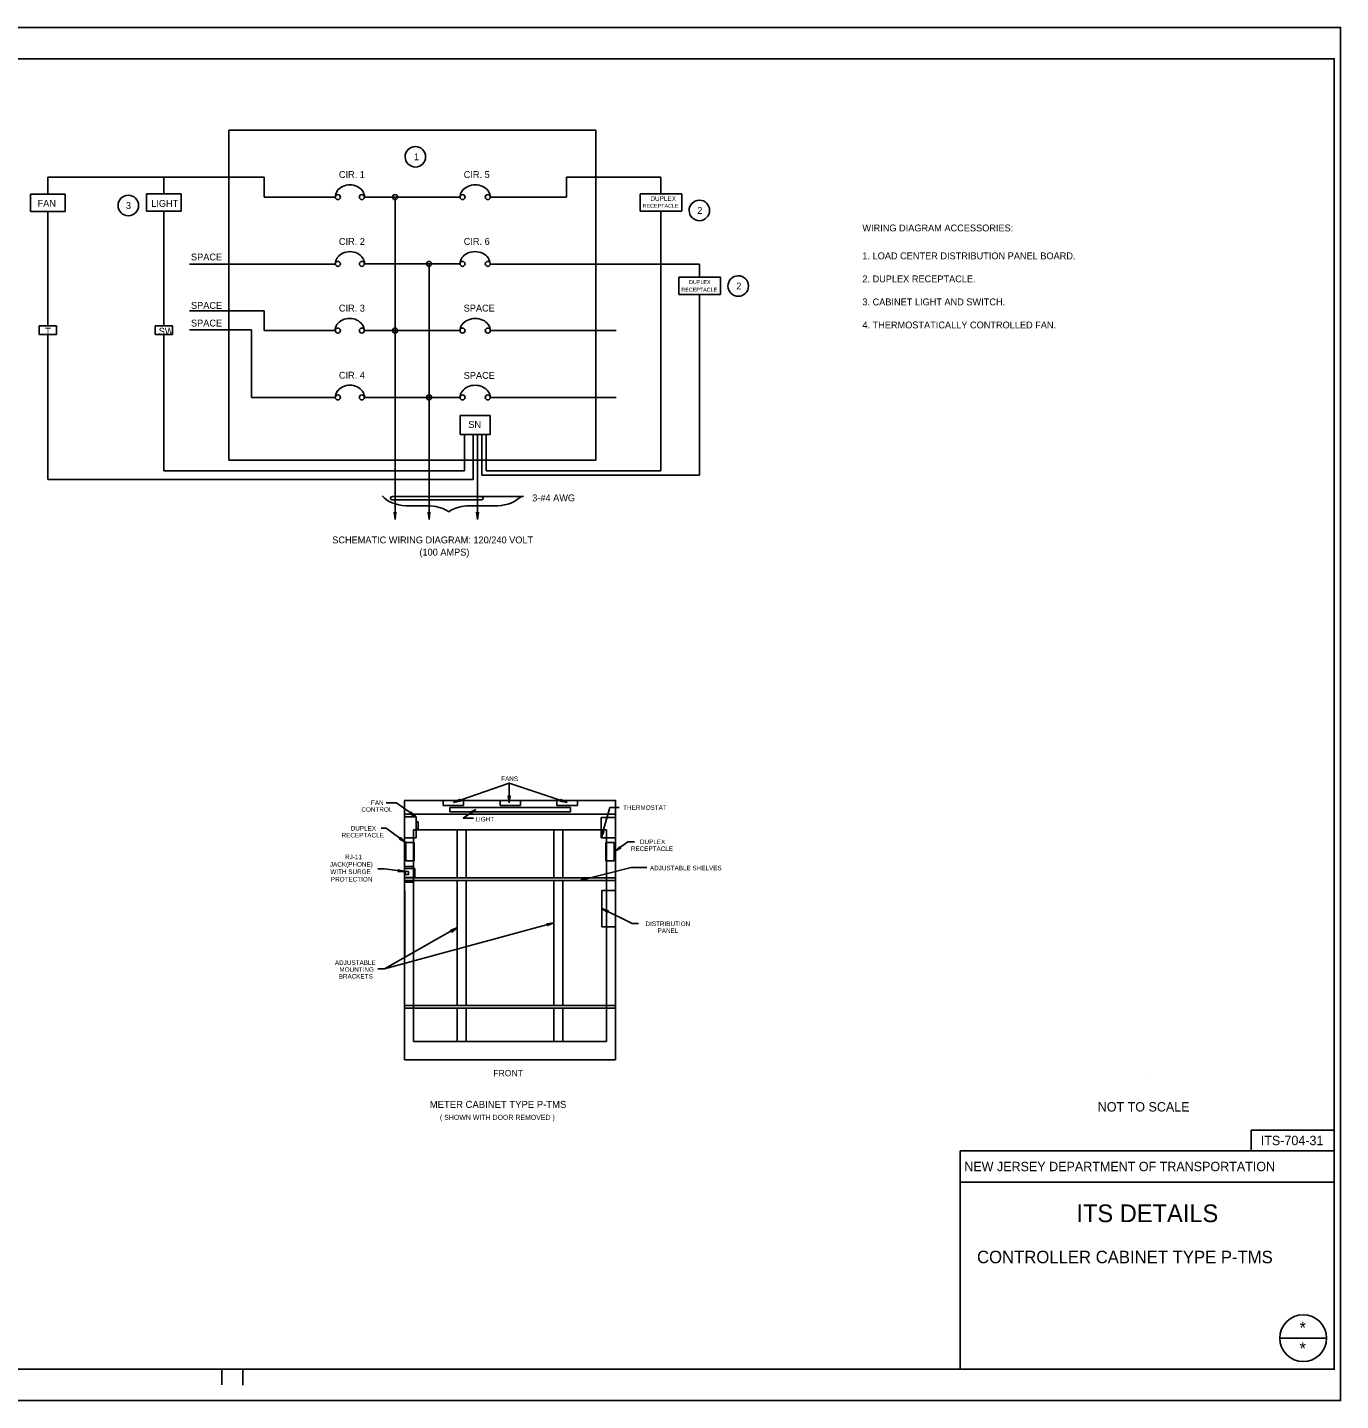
# Model space of a CAD drawing. Extents: x 507907 to 704973, y 495653 to 704964.
# Drawn here: x 508394 to 509025, y 495653 to 496313 of the extents above; entities that cross this region are included whole.
import ezdxf

# ---------------------------------------------------------------- set-up
doc = ezdxf.new("R2010")
doc.units = 0
doc.layers.add('1', color=7, linetype='Continuous')
doc.layers.add('41', color=7, linetype='Continuous')

msp = doc.modelspace()

# ---------------------------------------------------------------- linework, layer by layer
at = {"layer": '1'}
for p, q in [((509025.31, 496312.99), (507977.14, 496312.99)), ((509022.31, 496297.99), (508032.31, 496297.99)), ((509022.31, 495667.99), (509022.31, 496297.99)), ((508490.71, 496263.56), (508667.27, 496263.56)), ((508490.71, 496104.97), (508490.71, 496263.56)), ((508667.27, 496104.97), (508667.27, 496263.56)), ((508507.66, 496240.96), (508403.7, 496240.96)), ((508403.7, 496232.84), (508403.7, 496240.96)), ((508459.47, 496233.01), (508459.47, 496240.96)), ((508507.66, 496231.46), (508507.66, 496240.96)), ((508653.15, 496231.46), (508653.15, 496240.96)), ((508653.15, 496240.96), (508653.15, 496240.96)), ((508653.15, 496240.96), (508698.52, 496240.96)), ((508698.52, 496233.01), (508698.52, 496240.96)), ((508395.32, 496232.84), (508395.32, 496224.46)), ((508412.07, 496232.84), (508395.32, 496232.84)), ((508412.07, 496224.46), (508412.07, 496232.84)), ((508451.09, 496233.01), (508451.09, 496224.63)), ((508467.84, 496233.01), (508451.09, 496233.01)), ((508467.84, 496224.63), (508467.84, 496233.01)), ((508507.66, 496231.46), (508541.94, 496231.46)), ((508555.97, 496231.46), (508601.98, 496231.46)), ((508570.67, 496076.43), (508570.67, 496231.46)), ((508616.49, 496231.46), (508653.15, 496231.46)), ((508708.56, 496233.01), (508688.47, 496233.01)), ((508688.47, 496233.01), (508688.47, 496224.63)), ((508708.56, 496224.63), (508708.56, 496233.01)), ((508395.32, 496224.46), (508412.07, 496224.46)), ((508403.7, 496169.57), (508403.7, 496224.46)), ((508451.09, 496224.63), (508467.84, 496224.63)), ((508459.47, 496169.57), (508459.47, 496224.63)), ((508688.47, 496224.63), (508708.56, 496224.63)), ((508698.52, 496099.86), (508698.52, 496224.63)), ((508471.85, 496199.26), (508541.82, 496199.26)), ((508556.07, 496199.36), (508601.88, 496199.36)), ((508587.02, 496076.43), (508587.02, 496199.36)), ((508616.48, 496199.26), (508717.1, 496199.26)), ((508717.1, 496192.94), (508717.1, 496199.26)), ((508727.15, 496192.94), (508707.06, 496192.94)), ((508707.06, 496192.94), (508707.06, 496184.57)), ((508727.15, 496184.57), (508727.15, 496192.94)), ((508707.06, 496184.57), (508727.15, 496184.57)), ((508717.1, 496097.77), (508717.1, 496184.57)), ((508471.85, 496176.85), (508507.66, 496176.85)), ((508507.66, 496167.26), (508507.66, 496176.85)), ((508399.51, 496169.57), (508399.51, 496165.38)), ((508407.89, 496169.57), (508399.51, 496169.57)), ((508407.89, 496165.38), (508407.89, 496169.57)), ((508455.28, 496169.57), (508455.28, 496165.38)), ((508463.65, 496169.57), (508455.28, 496169.57)), ((508459.47, 496169.57), (508462.72, 496169.57)), ((508463.65, 496165.38), (508463.65, 496169.57)), ((508399.51, 496165.38), (508407.89, 496165.38)), ((508403.7, 496095.68), (508403.7, 496165.38)), ((508455.28, 496165.38), (508463.65, 496165.38)), ((508459.47, 496099.86), (508459.47, 496165.38)), ((508471.85, 496167.64), (508501.57, 496167.64)), ((508501.57, 496135.15), (508501.57, 496167.64)), ((508507.66, 496167.26), (508541.82, 496167.26)), ((508556.07, 496167.26), (508601.98, 496167.26)), ((508616.49, 496167.26), (508677.06, 496167.26)), ((508501.57, 496135.15), (508541.95, 496135.15)), ((508556.01, 496135.15), (508601.92, 496135.15)), ((508616.43, 496135.15), (508677.06, 496135.15)), ((508601.92, 496126.47), (508616.43, 496126.47)), ((508601.92, 496126.47), (508601.92, 496117.31)), ((508616.43, 496126.47), (508616.43, 496117.31)), ((508601.92, 496117.31), (508616.43, 496117.31)), ((508604.01, 496099.86), (508604.01, 496117.31)), ((508608.2, 496095.68), (508608.2, 496117.31)), ((508610.29, 496076.43), (508610.29, 496117.31)), ((508612.39, 496097.77), (508612.39, 496117.31)), ((508614.48, 496099.86), (508614.48, 496117.31)), ((508490.71, 496104.97), (508667.27, 496104.97)), ((508608.2, 496095.68), (508403.7, 496095.68)), ((508604.01, 496099.86), (508459.47, 496099.86)), ((508717.1, 496097.77), (508612.39, 496097.77)), ((508698.52, 496099.86), (508614.48, 496099.86)), ((508632.39, 496087.46), (508569.16, 496087.46)), ((508612.39, 496085.97), (508569.16, 496085.97)), ((508570.67, 496087.46), (508570.67, 496086.69)), ((508587.77, 496083.05), (508575.85, 496083.05)), ((508608.54, 496083.05), (508605.21, 496083.05)), ((508620.08, 496083.05), (508608.16, 496083.05)), ((508570.22, 496080.06), (508570.67, 496078.9)), ((508570.67, 496076.43), (508570.22, 496080.06)), ((508571.12, 496080.06), (508570.67, 496078.9)), ((508570.67, 496076.43), (508571.12, 496080.06)), ((508586.57, 496080.06), (508587.02, 496078.9)), ((508587.02, 496076.43), (508586.57, 496080.06)), ((508587.47, 496080.06), (508587.02, 496078.9)), ((508587.02, 496076.43), (508587.47, 496080.06)), ((508609.84, 496080.06), (508610.29, 496078.9)), ((508610.29, 496076.43), (508609.84, 496080.06)), ((508610.74, 496080.06), (508610.29, 496078.9)), ((508610.29, 496076.43), (508610.74, 496080.06)), ((508598.74, 495940.45), (508625.56, 495949.68)), ((508625.56, 495940.28), (508625.56, 495949.68)), ((508653.42, 495940.45), (508625.56, 495949.68)), ((508571.3, 495940.33), (508566.35, 495940.33)), ((508580.75, 495933.52), (508571.3, 495940.33)), ((508575.23, 495941.46), (508658.38, 495941.46)), ((508593.78, 495941.46), (508593.78, 495939)), ((508593.78, 495939), (508603.62, 495939)), ((508597.06, 495938.02), (508597.06, 495935.89)), ((508597.06, 495938.02), (508655.09, 495938.02)), ((508603.62, 495941.46), (508603.62, 495939)), ((508621.15, 495939), (508621.15, 495941.46)), ((508621.15, 495939), (508631, 495939)), ((508631, 495939), (508631, 495941.46)), ((508648.53, 495939), (508648.53, 495941.46)), ((508648.53, 495939), (508658.38, 495939)), ((508655.09, 495935.89), (508655.09, 495938.02)), ((508658.38, 495939), (508658.38, 495941.46)), ((508669.76, 495923.44), (508673.97, 495938.01)), ((508673.97, 495938.01), (508678.43, 495938.01)), ((508575.23, 495934.88), (508676.72, 495934.88)), ((508575.23, 495933.52), (508580.75, 495933.52)), ((508580.75, 495933.52), (508580.75, 495927.26)), ((508580.75, 495929.4), (508580.75, 495931.2)), ((508581.73, 495931.2), (508580.75, 495931.2)), ((508581.73, 495929.4), (508581.73, 495931.2)), ((508597.06, 495935.89), (508655.09, 495935.89)), ((508603.44, 495932.96), (508609.54, 495937.14)), ((508608.46, 495932.96), (508603.44, 495932.96)), ((508669.76, 495927.26), (508669.76, 495933.21)), ((508669.76, 495933.21), (508676.72, 495933.21)), ((508566.39, 495928.12), (508563.92, 495928.12)), ((508575.84, 495921.3), (508566.39, 495928.12)), ((508672.39, 495927.26), (508579.57, 495927.26)), ((508579.57, 495927.26), (508579.57, 495825.55)), ((508580.75, 495929.4), (508580.75, 495927.59)), ((508581.73, 495927.59), (508580.75, 495927.59)), ((508580.75, 495927.26), (508580.75, 495923.44)), ((508581.73, 495929.4), (508581.73, 495927.59)), ((508600.61, 495927.26), (508600.61, 495904.26)), ((508604.93, 495927.26), (508604.93, 495904.26)), ((508647.02, 495927.26), (508647.02, 495904.26)), ((508651.34, 495927.26), (508651.34, 495904.26)), ((508669.76, 495923.44), (508669.76, 495927.26)), ((508672.39, 495825.55), (508672.39, 495927.26)), ((508579.57, 495923.44), (508575.23, 495923.44)), ((508575.84, 495912.49), (508575.84, 495921.3)), ((508575.84, 495921.3), (508579.57, 495921.3)), ((508580.75, 495923.44), (508579.57, 495923.44)), ((508579.85, 495921.3), (508579.85, 495912.49)), ((508669.76, 495923.44), (508672.39, 495923.44)), ((508671.97, 495912.49), (508671.97, 495921.3)), ((508671.97, 495921.3), (508672.39, 495921.3)), ((508672.39, 495923.44), (508676.72, 495923.44)), ((508672.39, 495921.3), (508675.98, 495921.3)), ((508675.98, 495921.3), (508675.98, 495912.49)), ((508676.18, 495916.89), (508682.6, 495921.53)), ((508682.6, 495921.53), (508685.76, 495921.53)), ((508579.57, 495912.49), (508575.84, 495912.49)), ((508579.57, 495842.87), (508579.57, 495914.58)), ((508672.39, 495912.49), (508671.97, 495912.49)), ((508675.98, 495912.49), (508672.39, 495912.49)), ((508565.66, 495908.64), (508562.33, 495908.64)), ((508575.46, 495907.21), (508565.66, 495908.64)), ((508579.57, 495909.67), (508575.23, 495909.67)), ((508575.23, 495908.65), (508580.11, 495908.65)), ((508575.23, 495904.41), (508580.11, 495904.41)), ((508579.57, 495904.26), (508575.23, 495904.26)), ((508620.54, 495904.26), (508579.57, 495904.26)), ((508580.11, 495904.41), (508580.11, 495908.65)), ((508672.39, 495904.26), (508620.54, 495904.26)), ((508659.48, 495902.95), (508684.14, 495909.14)), ((508676.72, 495904.26), (508672.39, 495904.26)), ((508684.14, 495909.14), (508691.76, 495909.14)), ((508579.57, 495902.95), (508575.23, 495902.95)), ((508575.23, 495902.12), (508579.57, 495902.12)), ((508575.31, 495865.72), (508575.31, 495898.18)), ((508620.54, 495902.95), (508579.57, 495902.95)), ((508600.61, 495902.95), (508600.61, 495842.87)), ((508604.93, 495902.95), (508604.93, 495842.87)), ((508672.39, 495902.95), (508620.54, 495902.95)), ((508647.02, 495902.95), (508647.02, 495842.87)), ((508651.34, 495902.95), (508651.34, 495842.87)), ((508670.05, 495898.18), (508670.05, 495880.67)), ((508672.37, 495898.18), (508670.05, 495898.18)), ((508676.63, 495898.18), (508672.37, 495898.18)), ((508676.72, 495902.95), (508672.39, 495902.95)), ((508684.64, 495882.26), (508670.05, 495889.42)), ((508565.66, 495860.54), (508647.02, 495882.63)), ((508565.66, 495860.54), (508600.61, 495880.3)), ((508672.39, 495880.67), (508670.05, 495880.67)), ((508676.65, 495880.67), (508672.39, 495880.67)), ((508684.64, 495882.26), (508687.8, 495882.26)), ((508672.39, 495842.87), (508672.39, 495870.42)), ((508565.66, 495860.54), (508562.33, 495860.54)), ((508579.57, 495842.87), (508575.23, 495842.87)), ((508579.57, 495841.56), (508575.23, 495841.56)), ((508587.62, 495842.87), (508579.57, 495842.87)), ((508672.39, 495842.87), (508579.57, 495842.87)), ((508613.97, 495842.87), (508579.57, 495842.87)), ((508672.39, 495841.56), (508579.57, 495841.56)), ((508600.61, 495841.56), (508600.61, 495825.55)), ((508604.93, 495841.56), (508604.93, 495825.55)), ((508646.56, 495841.56), (508605.59, 495841.56)), ((508644.43, 495842.87), (508669.51, 495842.87)), ((508644.67, 495842.87), (508650.54, 495842.87)), ((508647.02, 495841.56), (508647.02, 495825.55)), ((508651.34, 495841.56), (508651.34, 495825.55)), ((508669.51, 495842.87), (508672.67, 495842.87)), ((508676.72, 495842.87), (508672.39, 495842.87)), ((508676.72, 495841.56), (508672.39, 495841.56)), ((508672.39, 495825.55), (508579.57, 495825.55)), ((508932.36, 495809.17), (508932.36, 495809.17)), ((508982.36, 495772.99), (508982.36, 495782.99)), ((508982.36, 495782.99), (509022.36, 495782.99)), ((509022.36, 495772.99), (508842.36, 495772.99)), ((508842.36, 495772.99), (508842.36, 495667.99)), ((509022.36, 495757.99), (508842.36, 495757.99)), ((509007.36, 495682.99), (508996.11, 495682.99)), ((509007.36, 495682.99), (509018.61, 495682.99)), ((508032.31, 495667.99), (509022.31, 495667.99)), ((508487.31, 495660.49), (508487.31, 495667.99)), ((508497.43, 495660.43), (508497.43, 495667.99)), ((509025.31, 495652.99), (507977.14, 495652.99))]:
    msp.add_line(p, q, dxfattribs=at)
for points in [[(508676.72, 495816.77), (508676.72, 495941.46), (508575.23, 495941.46), (508575.23, 495816.77)], [(508598.74, 495940.45), (508602.02, 495941.08), (508601.53, 495941.41), (508601.72, 495941.97)], [(508625.56, 495940.28), (508626.03, 495943.58), (508625.56, 495943.23), (508625.09, 495943.58)], [(508653.42, 495940.45), (508650.43, 495941.94), (508650.62, 495941.38), (508650.14, 495941.04)], [(508580.75, 495933.52), (508578.34, 495935.84), (508578.35, 495935.25), (508577.79, 495935.07)], [(508609.54, 495937.14), (508606.54, 495935.66), (508607.1, 495935.47), (508607.08, 495934.88)], [(508669.76, 495923.44), (508671.13, 495926.49), (508670.58, 495926.28), (508670.22, 495926.75)], [(508575.84, 495921.3), (508573.43, 495923.62), (508573.45, 495923.03), (508572.88, 495922.86)], [(508575.84, 495921.3), (508575.83, 495921.31), (508575.83, 495921.31), (508575.83, 495921.31)], [(508676.18, 495916.89), (508678.58, 495919.21), (508678.57, 495918.62), (508679.14, 495918.45)], [(508575.46, 495907.21), (508572.25, 495908.16), (508572.53, 495907.64), (508572.11, 495907.22)], [(508575.46, 495907.21), (508572.25, 495908.16), (508572.53, 495907.64), (508572.11, 495907.22)], [(508575.46, 495907.21), (508577.14, 495907.21), (508577.14, 495905.8), (508575.46, 495905.8)], [(508659.48, 495902.95), (508662.8, 495903.3), (508662.34, 495903.67), (508662.57, 495904.21)], [(508670.05, 495889.42), (508673.23, 495888.39), (508672.7, 495888.12), (508672.81, 495887.54)], [(508600.56, 495880.23), (508597.44, 495879.02), (508597.98, 495878.78), (508597.91, 495878.2)], [(508647.02, 495882.63), (508643.71, 495882.19), (508644.18, 495881.83), (508643.97, 495881.28)]]:
    msp.add_lwpolyline(points, close=True, dxfattribs=at)
for centre, radius in [((508543.16, 496231.46), 1.21), ((508554.72, 496231.46), 1.21), ((508570.67, 496231.46), 1.21), ((508603.13, 496231.46), 1.21), ((508615.27, 496231.46), 1.21), ((508543.16, 496199.36), 1.21), ((508554.72, 496199.36), 1.21), ((508587.02, 496199.36), 1.21), ((508603.13, 496199.36), 1.21), ((508615.27, 496199.36), 1.21), ((508543.16, 496167.26), 1.21), ((508554.72, 496167.26), 1.21), ((508570.67, 496167.26), 1.21), ((508603.13, 496167.26), 1.21), ((508615.27, 496167.26), 1.21), ((508543.16, 496135.15), 1.21), ((508554.72, 496135.15), 1.21), ((508587.02, 496135.15), 1.21), ((508603.13, 496135.15), 1.21), ((508615.27, 496135.15), 1.21), ((509007.36, 495682.99), 11.25)]:
    msp.add_circle(centre, radius, dxfattribs=at)
for centre in [(508580.44, 496250.83), (508442.42, 496227.43), (508717, 496225.04), (508735.69, 496188.7)]:
    msp.add_arc(centre, 4.93, 90.78324, 89.86185, dxfattribs=at)
for centre, major_axis, ratio, start_param, end_param in [((508548.96, 496231.46), (7.01, 0), 0.839825, 0, 3.141593), ((508609.23, 496231.46), (7.26, 0), 0.808354, 0, 3.141593), ((508548.97, 496199.36), (7.01, 0), 0.839825, 0, 3.141593), ((508609.13, 496199.36), (7.26, 0), 0.808354, 0, 3.141593), ((508548.83, 496167.26), (7.01, 0), 0.839825, 0, 3.141593), ((508609.23, 496167.26), (7.26, 0), 0.808354, 0, 3.141593), ((508548.97, 496135.15), (7.01, 0), 0.839825, 0, 3.141593), ((508609.17, 496135.15), (7.26, 0), 0.808354, 0, 3.141593), ((508577.07, 496092.75), (-14.6, 0), 0.666667, 0.53341, 1.487572), ((508569.16, 496086.71), (0, -0.742), 0.877829, 3.141593, 6.283185), ((508586.41, 496073.97), (13.69, 0), 0.666667, 0.74317, 1.471128), ((508606.57, 496073.97), (-13.69, 0), 0.666667, 4.812058, 5.540016), ((508612.39, 496086.71), (0, 0.742), 0.877829, 3.141593, 6.283185), ((508618.86, 496092.75), (14.6, 0), 0.666667, 4.795613, 5.707868)]:
    msp.add_ellipse(centre, major_axis=major_axis, ratio=ratio, start_param=start_param, end_param=end_param, dxfattribs=at)
at = {"layer": '41'}
for points in [[(507977.14, 496312.99), (509025.31, 496312.99), (509025.31, 495652.99), (507977.14, 495652.99)], [(508032.31, 496297.99), (509022.31, 496297.99), (509022.31, 495667.99), (508032.31, 495667.99)]]:
    msp.add_lwpolyline(points, close=True, dxfattribs=at)

# ---------------------------------------------------------------- texts
at = {"layer": '1'}
for s, height, p in [('1', 3.3, (508579.79, 496249.18)), ('CIR. 1', 3.3, (508543.67, 496240.63)), ('CIR. 5', 3.3, (508603.69, 496240.63)), ('FAN', 3.3, (508398.79, 496226.78)), ('3', 3.3, (508441.26, 496225.78)), ('LIGHT', 3.3, (508453.45, 496226.75)), ('RECEPTACLE', 1.872, (508689.73, 496226.32)), ('DUPLEX', 2.232, (508693.44, 496229.62)), ('2', 3.3, (508716, 496223.39)), ('WIRING DIAGRAM ACCESSORIES:', 3.3, (508795.38, 496214.96)), ('CIR. 2', 3.3, (508543.67, 496208.47)), ('CIR. 6', 3.3, (508603.69, 496208.49)), ('SPACE', 3.3, (508472.56, 496201.01)), ('1. LOAD CENTER DISTRIBUTION PANEL BOARD.', 3.3, (508795.38, 496201.56)), ('DUPLEX', 1.872, (508712.04, 496189.66)), ('2', 3.3, (508734.77, 496187.05)), ('2. DUPLEX RECEPTACLE.', 3.3, (508795.38, 496190.49)), ('RECEPTACLE', 1.872, (508708.34, 496186)), ('3. CABINET LIGHT AND SWITCH.', 3.3, (508795.38, 496179.42)), ('SPACE', 3.3, (508472.56, 496177.74)), ('CIR. 3', 3.3, (508543.67, 496176.43)), ('SPACE', 3.3, (508603.69, 496176.44)), ('T', 3.3, (508402.48, 496165.32)), ('SW', 3.3, (508457.05, 496165.32)), ('SPACE', 3.3, (508472.56, 496169.25)), ('4. THERMOSTATICALLY CONTROLLED FAN.', 3.3, (508795.38, 496168.34)), ('CIR. 4', 3.3, (508543.67, 496144.18)), ('SPACE', 3.3, (508603.69, 496144.08)), ('SN', 3.3, (508605.89, 496120.49)), ('3-#4 AWG', 3.3, (508636.64, 496085.21)), ('SCHEMATIC WIRING DIAGRAM: 120/240 VOLT', 3.3, (508540.46, 496065.01)), ('(100 AMPS)', 3.3, (508582.39, 496059.14)), ('FANS', 2.204, (508621.72, 495950.76)), ('CONTROL', 2.204, (508554.52, 495935.97)), ('FAN', 2.204, (508559.09, 495939.28)), ('THERMOSTAT', 2.204, (508680.35, 495936.89)), ('LIGHT', 2.204, (508609.33, 495931.34)), ('RECEPTACLE', 2.204, (508544.98, 495923.64)), ('DUPLEX', 2.204, (508549.37, 495926.94)), ('RECEPTACLE', 2.204, (508684.05, 495917.14)), ('DUPLEX', 2.204, (508688.44, 495920.45)), ('JACK(PHONE)', 2.2041, (508539.34, 495909.63)), ('RJ-11', 2.204, (508546.66, 495913.21)), ('WITH SURGE', 2.204, (508539.56, 495906.05)), ('PROTECTION', 2.204, (508539.81, 495902.47)), ('ADJUSTABLE SHELVES', 2.2041, (508693.23, 495907.85)), ('DISTRIBUTION', 2.2041, (508691.11, 495881.05)), ('PANEL', 2.204, (508696.93, 495877.74)), ('ADJUSTABLE', 2.204, (508541.76, 495862.39)), ('BRACKETS', 2.204, (508543.59, 495855.78)), ('MOUNTING', 2.204, (508543.92, 495859.09)), ('FRONT', 3.102, (508617.93, 495808.81)), ('METER CABINET TYPE P-TMS', 3.4121, (508587.36, 495793.63)), ('NOT TO SCALE', 4.5, (508908.57, 495791.92)), ('( SHOWN WITH DOOR REMOVED )', 2.4245, (508592.26, 495787.91)), ('ITS-704-31', 4.5, (508986.96, 495775.74)), ('NEW JERSEY DEPARTMENT OF TRANSPORTATION', 4.5, (508844.39, 495763.24)), ('ITS DETAILS', 8.5, (508898.3, 495738.74)), ('CONTROLLER CABINET TYPE P-TMS', 6, (508850.51, 495718.99)), ('*', 6, (509005.58, 495684.96)), ('*', 6, (509005.58, 495675.02))]:
    msp.add_text(s, height=height, dxfattribs=at).set_placement(p)

doc.saveas('drawing.dxf')
